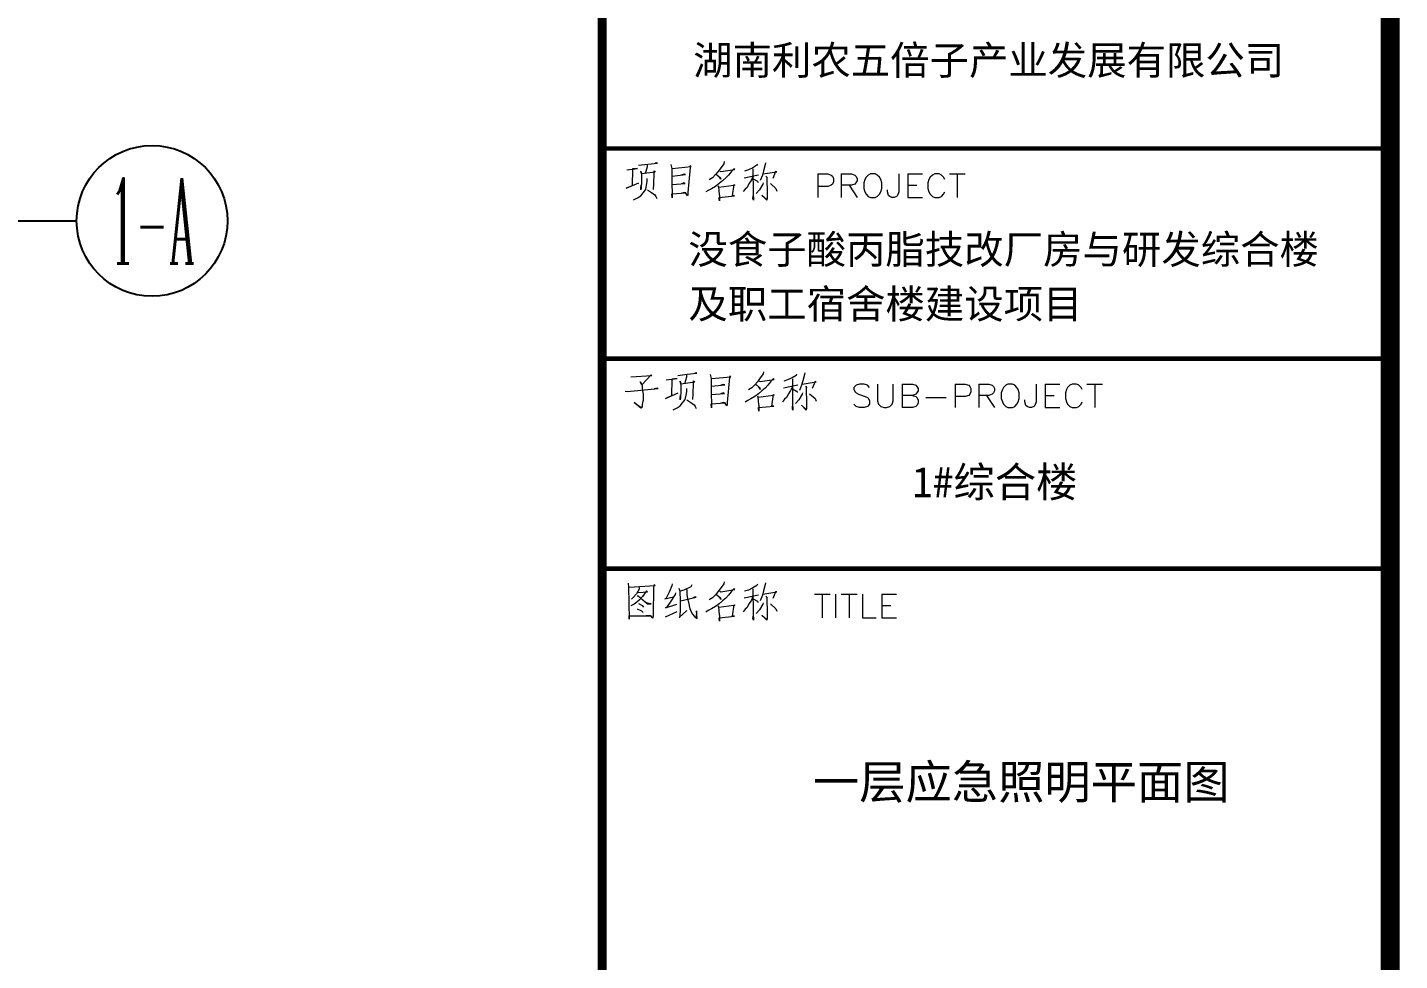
# Model space of a CAD drawing. Extents: x -6243262 to 3079315, y -2914302 to 172723.
# Drawn here: x -5796242 to -5788964, y -736505 to -731554 of the extents above; entities that cross this region are included whole.
import ezdxf
from ezdxf.enums import TextEntityAlignment as Align

# ---------------------------------------------------------------- set-up
doc = ezdxf.new("R2010")
doc.units = 0
doc.header["$LTSCALE"] = 1000
for name, color, linetype in [('AXIS', 3, 'Continuous'), ('AXIS_TEXT', 7, 'Continuous'), ('PUB_TITLE', 4, 'Continuous')]:
    doc.layers.add(name, color=color, linetype=linetype)
doc.styles.add('-宋体', font='', dxfattribs={"width": 0.8})
doc.styles.add('_TCH_AXIS', font='COMPLEX', dxfattribs={"bigfont": 'GBCBIG'})
doc.styles.add('COMPLEX', font='COMPLEX')
doc.styles.get('-宋体').set_extended_font_data('SimSun')

# ---------------------------------------------------------------- blocks, each defined once
blk = doc.blocks.new('_AXISO')
at = {"color": 0}
blk.add_circle((0, 0), 0.5, dxfattribs=at)
at = {"layer": 'AXIS_TEXT', "color": 0, "style": 'COMPLEX', "width": 1.041667}
blk.add_attdef('A', text='', height=0.56, dxfattribs=at).set_placement((-0.25, -0.28), (0.25, -0.28), align=Align.FIT)
blk = doc.blocks.new('45645')
at = {"layer": 'AXIS', "color": 8}
blk.add_line((1336108.9, -1144513.4), (1338908.9, -1144513.4), dxfattribs=at)
ref = blk.add_blockref('_AXISO', (1339308.9, -1144513.4), dxfattribs=dict(at, xscale=800, yscale=800, zscale=800))
ref.add_attrib('A', '1-A', dxfattribs={"layer": 'AXIS_TEXT', "color": 8, "height": 452.55, "style": '_TCH_AXIS', "width": 0.355932}).set_placement((1339082.7, -1144739.7), (1339535.2, -1144739.7), align=Align.FIT)
blk = doc.blocks.new('TQ')
at = {"layer": 'PUB_TITLE'}
for points, const_width in [([(1746756.1, -758772.5), (1746756.1, -798756.5)], 48.8), ([(1746756.1, -785939.3), (1750935.6, -785939.3)], 24.4), ([(1746756.1, -787053.8), (1750935.6, -787053.8)], 24.4), ([(1746756.1, -788168.4), (1750935.6, -788168.4)], 24.4)]:
    blk.add_lwpolyline(points, dxfattribs=dict(at, const_width=const_width))
blk.add_lwpolyline([(1746756.1, -798756.5), (1750935.6, -798756.5), (1750935.6, -758772.5), (1746756.1, -758772.5)], close=True, dxfattribs=at)
at = {"layer": 'PUB_TITLE', "color": 140, "lineweight": 0}
for points in [[(1746886.6, -786053.1), (1746943.9, -786045), (1746916, -786047.9), (1746914.5, -786136.7), (1746883, -786149.9), (1746950.5, -786120.6)], [(1746949, -786028.1), (1746998.2, -786021.5), (1747049.5, -786017.1), (1747045.8, -786014.9), (1747037.8, -786017.1)], [(1746984.9, -786071.4), (1746996.7, -786034.7), (1746996.7, -786023.7)], [(1747119.9, -786023.7), (1747125.1, -786045), (1747125.1, -786125.7), (1747126.5, -786180), (1747126.5, -786201.2), (1747125.1, -786180), (1747199.2, -786174.8), (1747191.1, -786171.9), (1747177.9, -786176.3)], [(1747126.5, -786045), (1747228.5, -786034.7), (1747223.4, -786030.3), (1747221.9, -786039.9), (1747210.9, -786173.4), (1747210.9, -786185.1), (1747208.7, -786189.5), (1747197.7, -786173.4)], [(1747379.6, -786059.7), (1747384.8, -786061.1), (1747458.8, -786050.1), (1747453.7, -786046.5), (1747440.5, -786063.3), (1747425.8, -786080.9), (1747411.2, -786095.6), (1747395, -786111), (1747376.7, -786125.7), (1747356.9, -786140.4), (1747335.6, -786153.6), (1747331.9, -786155), (1747318.7, -786161.6), (1747306.3, -786169.7)], [(1747403.1, -786009), (1747401.6, -786020), (1747381.8, -786046.5), (1747370.1, -786063.3), (1747356.9, -786078), (1747340.7, -786094.1), (1747323.9, -786105.9)], [(1747579.2, -786021.5), (1747575.5, -786028.1), (1747554.2, -786041.3), (1747531.5, -786053.1), (1747511.7, -786059.7)], [(1747555.7, -786046.5), (1747557.1, -786176.3), (1747559.3, -786213), (1747555.7, -786206.4), (1747557.1, -786191)], [(1747621.7, -786014.9), (1747620.2, -786023.7), (1747611.4, -786058.2), (1747605.6, -786080.9), (1747593.8, -786108.8)], [(1746922.6, -786210.8), (1746943.9, -786201.2), (1746960.7, -786189.5), (1746973.9, -786174.8), (1746987.1, -786156.5), (1746991.5, -786133.8), (1746995.2, -786113.9), (1746995.2, -786097.8)], [(1747028.2, -786156.5), (1747028.2, -786141.8), (1747029.7, -786138.9), (1747031.2, -786058.2), (1747037.8, -786064.8), (1746963.7, -786074.3), (1746960.7, -786059.7), (1746963.7, -786072.9), (1746963.7, -786115.4), (1746962.2, -786147), (1746960.7, -786158.7), (1746960.7, -786149.9), (1746962.2, -786132.3)], [(1747126.5, -786086.1), (1747197.7, -786078), (1747191.1, -786075.8), (1747175.7, -786080.9)], [(1747126.5, -786130.1), (1747195.5, -786124.2), (1747188.9, -786122), (1747177.9, -786127.2)], [(1747362, -786078), (1747364.9, -786079.5), (1747383.3, -786094.1), (1747384.8, -786102.2), (1747378.2, -786091.2)], [(1747555.7, -786087.5), (1747546.1, -786108.8), (1747534.4, -786127.2), (1747524.9, -786145.5), (1747514.6, -786155), (1747503.6, -786168.2)], [(1747509.5, -786094.1), (1747585.8, -786079.5)], [(1747557.1, -786099.3), (1747579.2, -786112.5), (1747583.6, -786119.1)], [(1747610, -786120.6), (1747608.5, -786128.6), (1747590.2, -786158.7), (1747572.6, -786178.5)], [(1747624.6, -786086.1), (1747633.4, -786094.1), (1747629.8, -786092.7), (1747631.2, -786180), (1747631.2, -786201.2), (1747629.8, -786213), (1747603.4, -786186.6), (1747629.8, -786209.3)], [(1747608.5, -786074.3), (1747682.6, -786063.3), (1747676, -786061.1), (1747661.3, -786097.8)], [(1747648.1, -786125.7), (1747677.5, -786152.1), (1747682.6, -786165.3)], [(1747899, -786074.3), (1747899, -786199.8)], [(1747899, -786074.3), (1747952.6, -786074.3), (1747970.9, -786080.2), (1747976.8, -786086.1), (1747982.6, -786098.5), (1747982.6, -786116.1), (1747976.8, -786127.9), (1747970.9, -786133.8), (1747952.6, -786140.4), (1747899, -786140.4)], [(1748024.4, -786074.3), (1748024.4, -786199.8)], [(1748024.4, -786074.3), (1748078, -786074.3), (1748096.3, -786080.2), (1748102.2, -786086.1), (1748108.1, -786098.5), (1748108.1, -786110.3), (1748102.2, -786122), (1748096.3, -786127.9), (1748078, -786133.8), (1748024.4, -786133.8)], [(1748328.9, -786074.3), (1748328.9, -786169.7), (1748323, -786188), (1748316.4, -786193.9), (1748304.7, -786199.8), (1748292.9, -786199.8), (1748281.2, -786193.9), (1748275.3, -786188), (1748268.7, -786169.7), (1748268.7, -786158)], [(1748376.6, -786074.3), (1748376.6, -786199.8)], [(1748376.6, -786074.3), (1748454.3, -786074.3)], [(1748573.2, -786104.4), (1748567.3, -786091.9), (1748555.6, -786080.2), (1748543.8, -786074.3), (1748519.6, -786074.3), (1748507.9, -786080.2), (1748495.4, -786091.9), (1748489.5, -786104.4), (1748483.7, -786122), (1748483.7, -786152.1), (1748489.5, -786169.7), (1748495.4, -786182.2), (1748507.9, -786193.9), (1748519.6, -786199.8), (1748543.8, -786199.8), (1748555.6, -786193.9), (1748567.3, -786182.2), (1748573.2, -786169.7)], [(1748597.4, -786074.3), (1748681, -786074.3)], [(1748639.2, -786074.3), (1748639.2, -786199.8)], [(1746996.7, -786158.7), (1747018, -786171.9), (1747034.8, -786185.1), (1747041.4, -786193.2), (1747045.8, -786204.2)], [(1747370.1, -786136.7), (1747373, -786141.8), (1747376.7, -786182.9), (1747378.2, -786188), (1747378.2, -786217.4), (1747376.7, -786204.2), (1747376.7, -786199.8), (1747457.4, -786191), (1747455.9, -786191), (1747447.1, -786191), (1747455.9, -786130.1), (1747458.8, -786133.8), (1747453.7, -786135.2), (1747375.2, -786145.5)], [(1748066.3, -786133.8), (1748108.1, -786199.8)], [(1748376.6, -786133.8), (1748424.2, -786133.8)], [(1748376.6, -786199.8), (1748454.3, -786199.8)], [(1746907.9, -787151.2), (1747020.2, -787143.2), (1747015, -787139.5), (1746965.9, -787192.3), (1746957.1, -787177.7), (1746962.2, -787185.7), (1746967.3, -787197.5), (1746968.8, -787208.5), (1746970.3, -787225.3), (1746972.5, -787242.9), (1746972.5, -787261.3), (1746972.5, -787276), (1746970.3, -787287.7), (1746968.8, -787297.2), (1746967.3, -787307.5), (1746963.7, -787314.1), (1746960.7, -787317), (1746924.8, -787286.2), (1746962.2, -787314.1), (1746965.9, -787314.1)], [(1747158.1, -787143.2), (1747207.2, -787136.6), (1747258.6, -787131.4), (1747254.9, -787130), (1747246.8, -787131.4)], [(1747194, -787185.7), (1747205.8, -787149.8), (1747205.8, -787138)], [(1747329, -787138), (1747334.1, -787159.3), (1747334.1, -787240), (1747335.6, -787294.3), (1747335.6, -787315.6), (1747334.1, -787294.3), (1747408.2, -787289.2), (1747399.4, -787286.2), (1747386.2, -787290.6)], [(1747335.6, -787159.3), (1747437.6, -787149.8), (1747432.4, -787144.6), (1747431, -787154.2), (1747419.2, -787287.7), (1747419.2, -787299.4), (1747417.8, -787303.8), (1747406, -787287.7)], [(1747611.4, -787123.4), (1747610, -787134.4), (1747590.2, -787160.8), (1747579.2, -787177.7), (1747565.9, -787192.3), (1747549.1, -787208.5), (1747532.9, -787220.2)], [(1747787.5, -787136.6), (1747784.6, -787143.2), (1747763.3, -787156.4), (1747739.8, -787167.4), (1747720, -787174)], [(1747830.8, -787130), (1747828.6, -787138), (1747820.5, -787172.5), (1747813.9, -787195.3), (1747802.2, -787223.9)], [(1746878.6, -787226.8), (1746888.1, -787228.3), (1747052.4, -787212.1), (1747048, -787210.7), (1747031.2, -787213.6)], [(1747095.7, -787167.4), (1747152.9, -787159.3), (1747125.1, -787163), (1747123.6, -787251.7), (1747092.1, -787265), (1747159.5, -787234.9)], [(1747131.7, -787325.8), (1747152.9, -787315.6), (1747169.8, -787303.8), (1747182.3, -787289.2), (1747195.5, -787271.6), (1747200.6, -787248.1), (1747204.3, -787228.3), (1747204.3, -787212.1)], [(1747236.6, -787271.6), (1747236.6, -787256.1), (1747238.8, -787253.2), (1747240.2, -787172.5), (1747246.8, -787179.1), (1747172.7, -787188.7), (1747169.8, -787174), (1747172.7, -787187.2), (1747172.7, -787229.7), (1747171.3, -787261.3), (1747169.8, -787273), (1747169.8, -787265), (1747171.3, -787246.6)], [(1747335.6, -787200.4), (1747406, -787192.3), (1747399.4, -787190.9), (1747384.8, -787195.3)], [(1747588.7, -787174), (1747593.8, -787175.5), (1747667.9, -787164.4), (1747662.8, -787160.8), (1747649.6, -787177.7), (1747634.9, -787195.3), (1747620.2, -787210.7), (1747603.4, -787225.3), (1747585.8, -787240), (1747565.9, -787254.7), (1747544.7, -787267.9), (1747541, -787269.4), (1747527.8, -787276), (1747514.6, -787284.8)], [(1747570.4, -787192.3), (1747574, -787193.8), (1747592.4, -787208.5), (1747593.8, -787217.3), (1747587.2, -787205.5)], [(1747764.8, -787201.9), (1747754.5, -787223.9), (1747743.5, -787241.5), (1747733.2, -787259.8), (1747723.7, -787269.4), (1747711.9, -787282.6)], [(1747718.5, -787208.5), (1747794.1, -787193.8)], [(1747764.8, -787160.8), (1747766.2, -787290.6), (1747767.7, -787327.3), (1747764.8, -787320.7), (1747766.2, -787306)], [(1747766.2, -787213.6), (1747787.5, -787226.8), (1747792.6, -787233.4)], [(1747833.7, -787200.4), (1747841.8, -787208.5), (1747838.8, -787207), (1747840.3, -787294.3), (1747840.3, -787315.6), (1747838.8, -787327.3), (1747812.4, -787300.9), (1747838.8, -787323.6)], [(1747817.6, -787188.7), (1747891.7, -787177.7), (1747885.1, -787175.5), (1747869.7, -787212.1)], [(1748174.8, -787207), (1748163.1, -787194.5), (1748144.8, -787188.7), (1748121.3, -787188.7), (1748102.9, -787194.5), (1748091.2, -787207), (1748091.2, -787218.7), (1748097.1, -787230.5), (1748102.9, -787236.3), (1748115.4, -787242.2), (1748150.6, -787254.7), (1748163.1, -787260.5), (1748169, -787266.4), (1748174.8, -787278.2), (1748174.8, -787296.5), (1748163.1, -787308.2), (1748144.8, -787314.1), (1748121.3, -787314.1), (1748102.9, -787308.2), (1748091.2, -787296.5)], [(1748216.6, -787188.7), (1748216.6, -787278.2), (1748222.5, -787296.5), (1748234.2, -787308.2), (1748252.6, -787314.1), (1748264.3, -787314.1), (1748281.9, -787308.2), (1748294.4, -787296.5), (1748300.3, -787278.2), (1748300.3, -787188.7)], [(1748348, -787188.7), (1748348, -787314.1)], [(1748348, -787188.7), (1748401.5, -787188.7), (1748419.1, -787194.5), (1748425, -787201.1), (1748431.6, -787212.9), (1748431.6, -787224.6), (1748425, -787236.3), (1748419.1, -787242.2), (1748401.5, -787248.8), (1748348, -787248.8)], [(1748628.2, -787188.7), (1748628.2, -787314.1)], [(1748628.2, -787188.7), (1748681.7, -787188.7), (1748700.1, -787194.5), (1748705.9, -787201.1), (1748711.8, -787212.9), (1748711.8, -787230.5), (1748705.9, -787242.2), (1748700.1, -787248.8), (1748681.7, -787254.7), (1748628.2, -787254.7)], [(1748753.6, -787188.7), (1748753.6, -787314.1)], [(1748753.6, -787188.7), (1748807.2, -787188.7), (1748824.8, -787194.5), (1748831.4, -787201.1), (1748837.3, -787212.9), (1748837.3, -787224.6), (1748831.4, -787236.3), (1748824.8, -787242.2), (1748807.2, -787248.8), (1748753.6, -787248.8)], [(1749058.1, -787188.7), (1749058.1, -787284), (1749051.5, -787302.4), (1749045.6, -787308.2), (1749033.9, -787314.1), (1749022.1, -787314.1), (1749010.4, -787308.2), (1749003.8, -787302.4), (1748997.9, -787284), (1748997.9, -787272.3)], [(1749105.8, -787188.7), (1749105.8, -787314.1)], [(1749105.8, -787188.7), (1749182.8, -787188.7)], [(1749302.4, -787218.7), (1749296.5, -787207), (1749284.7, -787194.5), (1749272.3, -787188.7), (1749248.8, -787188.7), (1749237.1, -787194.5), (1749224.6, -787207), (1749218.7, -787218.7), (1749212.9, -787236.3), (1749212.9, -787266.4), (1749218.7, -787284), (1749224.6, -787296.5), (1749237.1, -787308.2), (1749248.8, -787314.1), (1749272.3, -787314.1), (1749284.7, -787308.2), (1749296.5, -787296.5), (1749302.4, -787284)], [(1749326.6, -787188.7), (1749409.5, -787188.7)], [(1749368.4, -787188.7), (1749368.4, -787314.1)], [(1747205.8, -787273), (1747227, -787286.2), (1747243.2, -787299.4), (1747249.8, -787307.5), (1747254.9, -787319.2)], [(1747335.6, -787245.1), (1747404.6, -787238.5), (1747398, -787236.3), (1747386.2, -787241.5)], [(1747579.2, -787251.7), (1747582.1, -787256.1), (1747585.8, -787297.2), (1747587.2, -787302.4), (1747587.2, -787332.4), (1747585.8, -787319.2), (1747585.8, -787314.1), (1747665.7, -787306), (1747664.3, -787306), (1747656.2, -787306), (1747664.3, -787245.1), (1747667.9, -787248.1), (1747662.8, -787249.5), (1747583.6, -787259.8)], [(1747819, -787234.9), (1747817.6, -787242.9), (1747799.2, -787273), (1747780.9, -787292.8)], [(1747856.5, -787240), (1747886.5, -787266.4), (1747891.7, -787279.6)], [(1748401.5, -787248.8), (1748419.1, -787254.7), (1748425, -787260.5), (1748431.6, -787272.3), (1748431.6, -787290.6), (1748425, -787302.4), (1748419.1, -787308.2), (1748401.5, -787314.1), (1748348, -787314.1)], [(1748473.4, -787260.5), (1748580.5, -787260.5)], [(1748795.4, -787248.8), (1748837.3, -787314.1)], [(1749105.8, -787248.8), (1749153.4, -787248.8)], [(1749105.8, -787314.1), (1749182.8, -787314.1)], [(1747403.1, -788237.7), (1747401.6, -788248.7), (1747381.8, -788275.1), (1747370.1, -788292), (1747356.9, -788306.6), (1747340.7, -788322.8), (1747323.9, -788334.5)], [(1746893.2, -788245.8), (1746896.2, -788267), (1746899.9, -788436.5), (1746898.4, -788418.2), (1747015, -788418.2), (1747007, -788416.7), (1746990.1, -788418.2)], [(1746898.4, -788267), (1747036.3, -788257.5), (1747031.2, -788252.4), (1747028.2, -788267), (1747026, -788415.2), (1747024.6, -788431.4), (1747013.6, -788418.2)], [(1746943.9, -788293.4), (1746950.5, -788294.9), (1746996.7, -788290.5), (1746991.5, -788285.4), (1746970.3, -788316.2), (1746954.1, -788333.1), (1746939.5, -788346.3), (1746924.8, -788357.3), (1746907.9, -788366.1)], [(1746952.7, -788268.5), (1746952.7, -788277.3), (1746937.3, -788301.5), (1746919.7, -788321.3), (1746911.6, -788329.4)], [(1746940.9, -788311.8), (1746946.1, -788311.8), (1746996.7, -788354.3), (1747015, -788354.3), (1746996.7, -788351.4), (1746988.6, -788347.7)], [(1747126.5, -788248.7), (1747125.1, -788259), (1747111.9, -788293.4), (1747093.5, -788327.9), (1747089.1, -788327.9), (1747134.6, -788318.4)], [(1747144.9, -788296.4), (1747143.4, -788305.2), (1747119.9, -788341.1), (1747097.2, -788374.1), (1747092.1, -788375.6), (1747151.5, -788357.3)], [(1747163.2, -788272.2), (1747167.6, -788288.3), (1747169.8, -788339.7), (1747169.8, -788382.2), (1747167.6, -788421.8), (1747164.7, -788427), (1747204.3, -788390.3)], [(1747232.2, -788253.8), (1747227, -788264.1), (1747188.9, -788281.7), (1747169.8, -788288.3)], [(1747204.3, -788278.8), (1747205.8, -788308.1), (1747210.9, -788336), (1747212.4, -788339.7), (1747215.3, -788355.8), (1747219, -788374.1), (1747225.6, -788393.9), (1747235.1, -788410.1), (1747245.4, -788421.8), (1747254.9, -788428.4), (1747260, -788433.6), (1747256.4, -788392.5), (1747254.9, -788429.9)], [(1747379.6, -788288.3), (1747384.8, -788290.5), (1747458.8, -788278.8), (1747453.7, -788275.1), (1747440.5, -788292), (1747425.8, -788309.6), (1747411.2, -788325), (1747395, -788339.7), (1747376.7, -788354.3), (1747356.9, -788369), (1747335.6, -788382.2), (1747331.9, -788383.7), (1747318.7, -788390.3), (1747306.3, -788399.1)], [(1747362, -788306.6), (1747364.9, -788308.1), (1747383.3, -788322.8), (1747384.8, -788331.6), (1747378.2, -788319.9)], [(1747509.5, -788322.8), (1747585.8, -788308.1)], [(1747579.2, -788250.9), (1747575.5, -788257.5), (1747554.2, -788270.7), (1747531.5, -788281.7), (1747511.7, -788288.3)], [(1747555.7, -788275.1), (1747557.1, -788405.7), (1747559.3, -788441.6), (1747555.7, -788435), (1747557.1, -788420.4)], [(1747621.7, -788244.3), (1747620.2, -788252.4), (1747611.4, -788286.8), (1747605.6, -788309.6), (1747593.8, -788338.2)], [(1747608.5, -788303), (1747682.6, -788292), (1747676, -788290.5), (1747661.3, -788326.5)], [(1747881.4, -788303), (1747965, -788303)], [(1747923.2, -788303), (1747923.2, -788428.4)], [(1747994.4, -788303), (1747994.4, -788428.4)], [(1748024.4, -788303), (1748108.1, -788303)], [(1748066.3, -788303), (1748066.3, -788428.4)], [(1748137.4, -788303), (1748137.4, -788428.4), (1748209.3, -788428.4)], [(1748239.4, -788303), (1748239.4, -788428.4)], [(1748239.4, -788303), (1748316.4, -788303)], [(1746942.4, -788380.7), (1746963.7, -788392.5), (1746973.9, -788400.5)], [(1746949, -788352.9), (1746967.3, -788363.9), (1746975.4, -788372.7)], [(1747171.3, -788339.7), (1747254.9, -788319.9), (1747249.8, -788318.4), (1747235.1, -788325)], [(1747370.1, -788366.1), (1747373, -788370.5), (1747376.7, -788411.6), (1747378.2, -788416.7), (1747378.2, -788446.8), (1747376.7, -788433.6), (1747376.7, -788428.4), (1747457.4, -788420.4), (1747455.9, -788420.4), (1747447.1, -788420.4), (1747455.9, -788359.5), (1747458.8, -788362.4), (1747453.7, -788363.9), (1747375.2, -788374.1)], [(1747555.7, -788316.2), (1747546.1, -788338.2), (1747534.4, -788355.8), (1747524.9, -788374.1), (1747514.6, -788383.7), (1747503.6, -788396.9)], [(1747557.1, -788327.9), (1747579.2, -788341.1), (1747583.6, -788347.7)], [(1747610, -788349.2), (1747608.5, -788357.3), (1747590.2, -788387.3), (1747572.6, -788407.1)], [(1747624.6, -788314.7), (1747633.4, -788322.8), (1747629.8, -788321.3), (1747631.2, -788408.6), (1747631.2, -788429.9), (1747629.8, -788441.6), (1747603.4, -788415.2), (1747629.8, -788438)], [(1747648.1, -788354.3), (1747677.5, -788380.7), (1747682.6, -788393.9)], [(1748239.4, -788363.1), (1748287.1, -788363.1)], [(1747092.1, -788423.3), (1747154.4, -788395.4)], [(1748239.4, -788428.4), (1748316.4, -788428.4)]]:
    blk.add_lwpolyline(points, dxfattribs=at)
for points in [[(1748179.2, -786074.3), (1748167.5, -786080.2), (1748155.8, -786091.9), (1748149.9, -786104.4), (1748144, -786122), (1748144, -786152.1), (1748149.9, -786169.7), (1748155.8, -786182.2), (1748167.5, -786193.9), (1748179.2, -786199.8), (1748203.4, -786199.8), (1748215.2, -786193.9), (1748226.9, -786182.2), (1748233.5, -786169.7), (1748239.4, -786152.1), (1748239.4, -786122), (1748233.5, -786104.4), (1748226.9, -786091.9), (1748215.2, -786080.2), (1748203.4, -786074.3), (1748179.2, -786074.3)], [(1748908.4, -787188.7), (1748896.7, -787194.5), (1748884.9, -787207), (1748879.1, -787218.7), (1748872.5, -787236.3), (1748872.5, -787266.4), (1748879.1, -787284), (1748884.9, -787296.5), (1748896.7, -787308.2), (1748908.4, -787314.1), (1748932.6, -787314.1), (1748944.4, -787308.2), (1748956.1, -787296.5), (1748962, -787284), (1748968.6, -787266.4), (1748968.6, -787236.3), (1748962, -787218.7), (1748956.1, -787207), (1748944.4, -787194.5), (1748932.6, -787188.7), (1748908.4, -787188.7)]]:
    blk.add_lwpolyline(points, close=True, dxfattribs=at)
at = {"layer": 'PUB_TITLE', "color": 7, "style": '-宋体', "width": 1.000002}
for s, height, p in [('湖南利农五倍子产业发展有限公司', 153.249, (1747238.4, -785547.7)), ('没食子酸丙脂技改厂房与研发综合楼', 153.249, (1747213.5, -786550.7)), ('及职工宿舍楼建设项目', 153.25, (1747213.5, -786840.6)), ('1#综合楼', 160.75, (1748400.2, -787789.1))]:
    blk.add_text(s, height=height, dxfattribs=at).set_placement(p)

msp = doc.modelspace()

# ---------------------------------------------------------------- linework, layer by layer
at = {"layer": 'PUB_TITLE', "const_width": 100}
msp.add_lwpolyline([(-5845913.8, -745029.4), (-5789013.8, -745029.4), (-5789013.8, -705029.4), (-5845913.8, -705029.4)], close=True, dxfattribs=at)

# ---------------------------------------------------------------- block references
for name, p in [('TQ', (-7539949.4, 53743)), ('45645', (-7134890.2, 411932.9))]:
    msp.add_blockref(name, p)

# ---------------------------------------------------------------- texts
at = {"layer": 'PUB_TITLE', "color": 7, "style": '-宋体', "width": 1.000002}
msp.add_text('一层应急照明平面图', height=180, dxfattribs=at).set_placement((-5792075.2, -735646.5))

doc.saveas('drawing.dxf')
